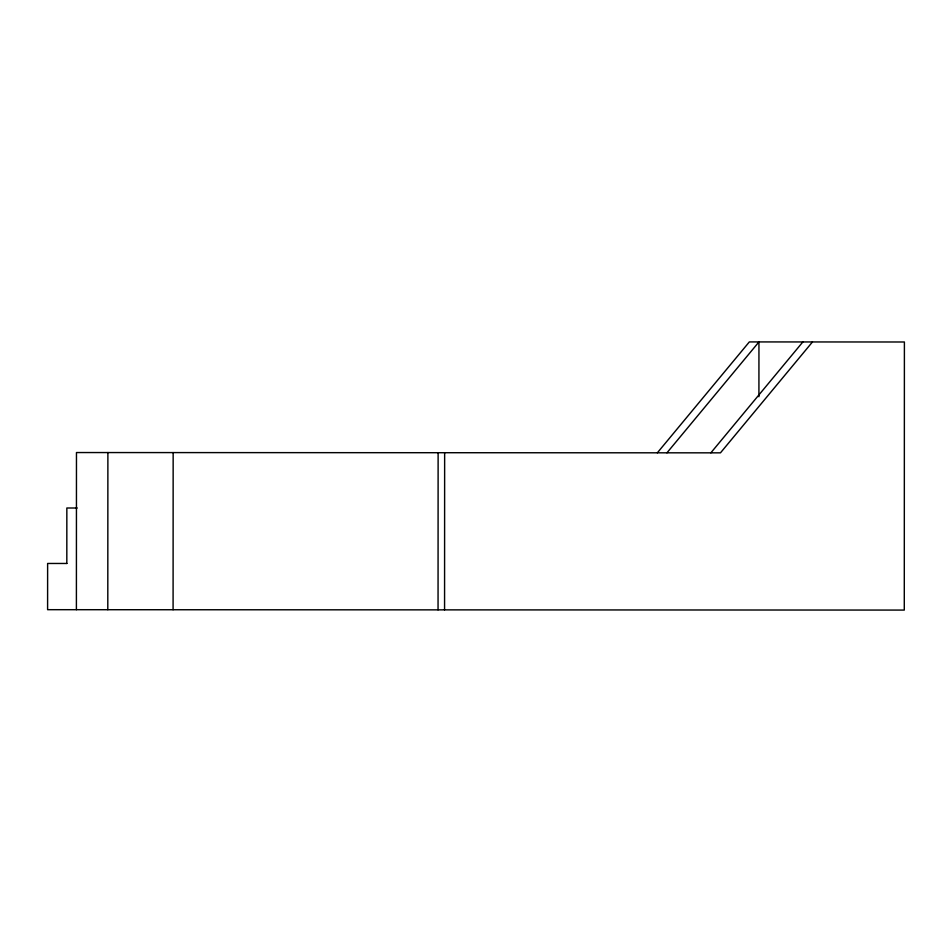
<?xml version="1.0" encoding="UTF-8"?>
<svg xmlns="http://www.w3.org/2000/svg" width="952" height="952" viewBox="0 0 952 952"><rect width="100%" height="100%" fill="white"/><g stroke="black" fill="none" stroke-linecap="round" stroke-linejoin="round"><path stroke-width="1.43" d="M66.819 563.465L66.842 507.999L77.207 508.011M76.398 609.697L76.469 452.545L720.462 452.843L812.461 341.958M107.802 609.708L107.885 452.557M173.085 609.744L173.157 452.593M438.051 609.863L438.122 452.712M444.572 609.863L444.643 452.712M758.923 396.734L758.946 341.935L666.947 452.819M657.356 452.807L749.343 341.923L904.4 341.994L904.281 610.077L47.6 609.685L47.624 563.465L66.878 563.465M710.87 452.831L802.857 341.947"/></g></svg>
